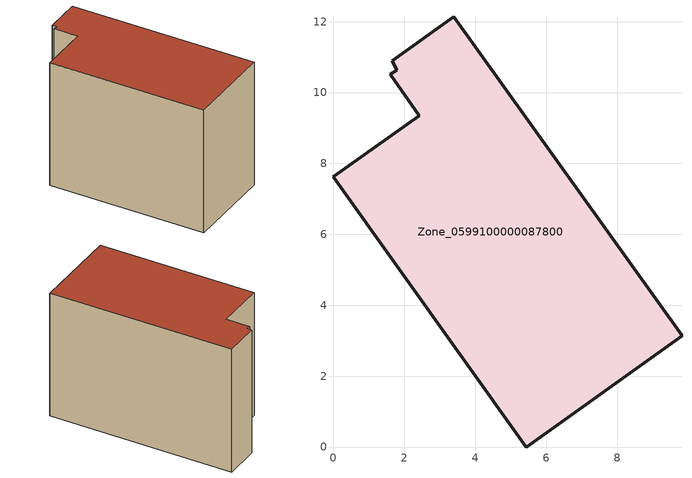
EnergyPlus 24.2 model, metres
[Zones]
Zone_0599100000087800
 floor ground (C_G): 1.65,10.89 3.39,12.13 9.83,3.14 5.43,0 0,7.62 2.42,9.35 1.59,10.52 1.78,10.62 z0
 wall outside (C_F): 5.43,0 9.83,3.14 3.39,12.13 1.65,10.89 1.78,10.62 1.59,10.52 2.42,9.35 0,7.62 5.43,0 z0:7.72
 roof outside (C_R): 3.39,12.13 1.65,10.89 1.78,10.62 1.59,10.52 2.42,9.35 0,7.62 5.43,0 9.83,3.14 z7.72
[BUILDING]
Pand.0599100000087800: North Axis=0; Terrain=City; Loads Convergence Tolerance Value=0.04; Temperature Convergence Tolerance Value=0.4; Solar Distribution=FullExterior; Maximum Number of Warmup Days=25; Minimum Number of Warmup Days=1
[Site:Location]
Rotterdam.The.Hague.AP_ZH_NLD Design_Conditions: Latitude=51.96; Longitude=4.45; Time Zone=1; Elevation=-4.5
[SITE:GROUNDTEMPERATURE:BUILDINGSURFACE]
18, 18, 18, 18, 18, 18, 18, 18, 18, 18, 18, 18
[MATERIAL] Thermal Absorptance=0.9; Solar Absorptance=0.7; Visible Absorptance=0.7
Name | Roughness | Thickness | Conductivity | Density | Specific Heat
G.TI.1975-1991 | MediumSmooth | 0.15 | 0.288461 | 540 | 1210
F.TI.1975-1991 | Rough | 0.3 | 0.230769 | 1920 | 840
R.TI.1975-1991 | MediumRough | 0.2 | 0.153846 | 1500 | 1000
[CONSTRUCTION]
C_G: G.TI.1975-1991
C_F: F.TI.1975-1991
C_R: R.TI.1975-1991
[ZONE]
Zone_0599100000087800: Type=1; Multiplier=1; Ceiling Height=Autocalculate; Volume=Autocalculate; Floor Area=autocalculate; Part of Total Floor Area=Yes
[ZONEINFILTRATION:DESIGNFLOWRATE]
Infil_Zone_0599100000087800: Zone or ZoneList or Space or SpaceList=Zone_0599100000087800; Schedule=AlwaysOn; Design Flow Rate Calculation Method=Flow/Area; Flow Rate per Floor Area=0.003; Constant Term Coefficient=1; Temperature Term Coefficient=0; Velocity Term Coefficient=0; Velocity Squared Term Coefficient=0
[HVACTEMPLATE:ZONE:IDEALLOADSAIRSYSTEM]
Zone_0599100000087800: Maximum Heating Supply Air Temperature=50; Minimum Cooling Supply Air Temperature=13; Maximum Heating Supply Air Humidity Ratio=0.0156; Minimum Cooling Supply Air Humidity Ratio=0.0077; Heating Limit=NoLimit; Cooling Limit=NoLimit; Dehumidification Control Type=ConstantSensibleHeatRatio; Cooling Sensible Heat Ratio=0.7; Dehumidification Setpoint=60; Humidification Control Type=None; Humidification Setpoint=30; Outdoor Air Method=None; Outdoor Air Flow Rate per Person=0.00944; Outdoor Air Flow Rate per Zone Floor Area=0; Outdoor Air Flow Rate per Zone=0; Demand Controlled Ventilation Type=None; Outdoor Air Economizer Type=NoEconomizer; Heat Recovery Type=None; Sensible Heat Recovery Effectiveness=0.7; Latent Heat Recovery Effectiveness=0.65
[ZONECONTROL:THERMOSTAT]
ThermostatControl_Zone_0599100000087800: Zone or ZoneList=Zone_0599100000087800; Control Type Schedule=DualSetpointControlType; Control 1=Thermostat_Zone_0599100000087800; Temperature Difference Between Cutout And Setpoint=0
[THERMOSTATSETPOINT:DUALSETPOINT]
Thermostat_Zone_0599100000087800: Heating Setpoint Temperature Schedule=HeatingSetpoint_Zone_0599100000087800; Cooling Setpoint Temperature Schedule=CoolingSetpoint_Zone_0599100000087800
[SCHEDULE:COMPACT]
HeatingSetpoint_Zone_0599100000087800: Through: 12/31, For: AllDays, Until: 24:00, 21
CoolingSetpoint_Zone_0599100000087800: Through: 12/31, For: AllDays, Until: 24:00, 24
DualSetpointControlType: Through: 12/31, For: AllDays, Until: 24:00, 4
AlwaysOn: Through: 12/31, For: AllDays, Until: 24:00, 1
